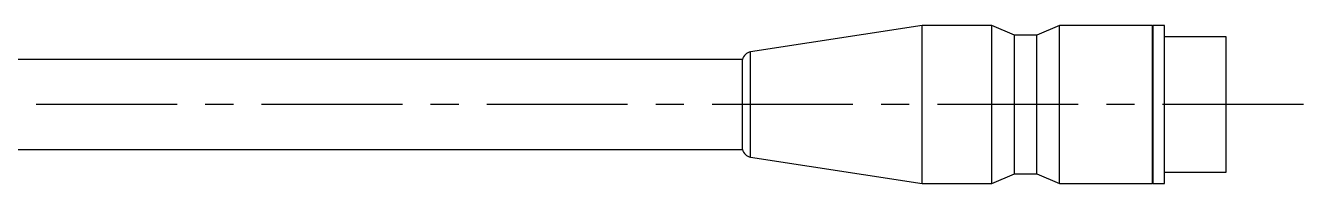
# Model space of a CAD drawing. Extents: x -229 to 412, y 17 to 397.
# Drawn here: x -27.5 to 86, y 264.5 to 278.5 of the extents above; entities that cross this region are included whole.
import ezdxf

# ---------------------------------------------------------------- set-up
doc = ezdxf.new("R2010")
doc.units = 0
doc.header["$LTSCALE"] = 10
doc.linetypes.add('CENTER', pattern=[2, 1.25, -0.25, 0.25, -0.25])
doc.layers.add('1', color=7, linetype='CONTINUOUS')

msp = doc.modelspace()

# ---------------------------------------------------------------- linework, layer by layer
at = {"layer": '1', "color": 7, "linetype": 'CONTINUOUS'}
for p, q in [((52.102655, 278.503781), (36.868672, 276.188107)), ((58.295654, 278.503781), (52.102655, 278.503781)), ((52.102655, 264.503783), (52.102655, 278.503781)), ((60.295654, 277.653782), (58.295654, 278.503781)), ((58.295654, 264.503783), (58.295654, 278.503781)), ((64.295654, 278.503781), (62.295654, 277.653782)), ((72.552654, 278.503781), (64.295654, 278.503781)), ((64.295654, 264.503783), (64.295654, 278.503781)), ((72.602654, 278.453781), (72.552654, 278.503781)), ((72.552654, 264.503783), (72.552654, 278.503781)), ((73.602656, 278.503781), (72.602654, 278.503781)), ((72.602654, 264.503783), (72.602654, 278.503781)), ((73.602656, 264.503783), (73.602656, 278.503781)), ((62.295654, 277.653782), (60.295654, 277.653782)), ((60.295654, 265.353782), (60.295654, 277.653782)), ((62.295654, 265.353782), (62.295654, 277.653782)), ((79.102657, 277.50378), (73.602656, 277.50378)), ((79.102657, 265.503784), (79.102657, 277.50378)), ((36.868672, 266.819456), (36.868672, 276.188107)), ((36.144998, 275.503782), (-48.897345, 275.503782)), ((36.144998, 267.503782), (36.144998, 275.503782)), ((-48.897345, 267.503782), (36.144998, 267.503782)), ((36.868672, 266.819456), (52.102655, 264.503783)), ((73.602656, 265.503784), (79.102657, 265.503784)), ((52.102655, 264.503783), (58.295654, 264.503783)), ((58.295654, 264.503783), (60.295654, 265.353782)), ((60.295654, 265.353782), (62.295654, 265.353782)), ((62.295654, 265.353782), (64.295654, 264.503783)), ((64.295654, 264.503783), (72.552654, 264.503783)), ((72.552654, 264.503783), (72.602654, 264.553783)), ((72.602654, 264.503783), (73.602656, 264.503783))]:
    msp.add_line(p, q, dxfattribs=at)
at = {"layer": '1', "color": 4, "linetype": 'CENTER'}
msp.add_line((85.95206, 271.503782), (-62.990237, 271.503782), dxfattribs=at)
at = {"layer": '1', "color": 7, "linetype": 'CONTINUOUS'}
for centre, start, end in [((37.102656, 275.215865), 103.531698, 163.266744), ((37.102656, 267.791699), 196.733256, 256.468302)]:
    msp.add_arc(centre, 1.000002, start, end, dxfattribs=at)

doc.saveas('drawing.dxf')
